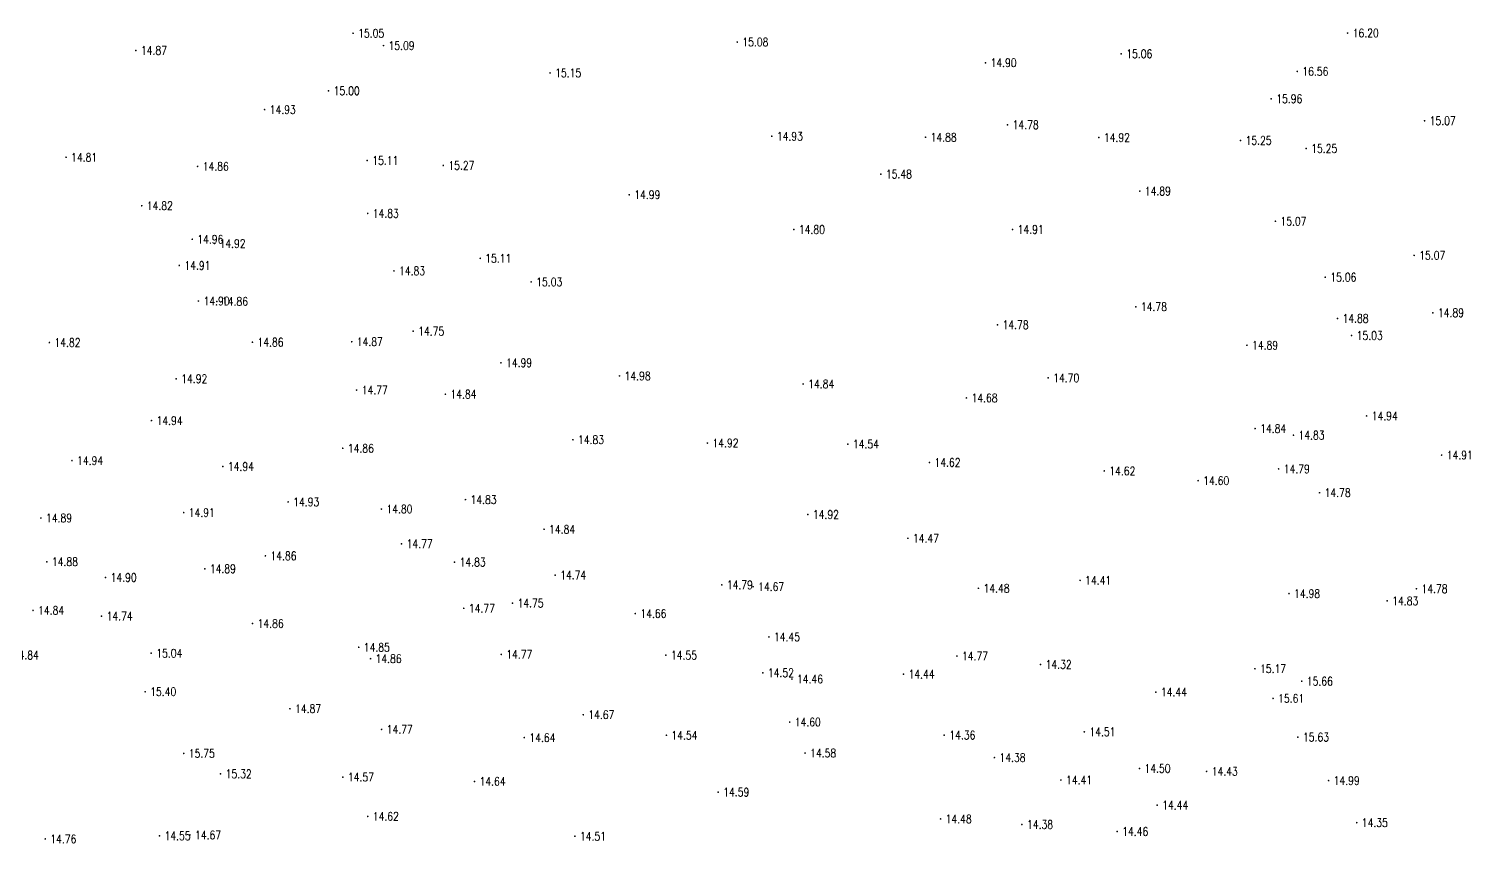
# Model space of a CAD drawing. Extents: x 476861 to 479475, y 2367369 to 2370541.
# Drawn here: x 478189.4 to 478360, y 2369498.7 to 2369595.1 of the extents above; entities that cross this region are included whole.
import ezdxf
from ezdxf.enums import TextEntityAlignment as Align

# ---------------------------------------------------------------- set-up
doc = ezdxf.new("R2010")
doc.units = 0
doc.header["$LTSCALE"] = 0.5
doc.layers.get('0').update_dxf_attribs({"linetype": 'CONTINUOUS'})
doc.layers.add('GCD', color=1, linetype='CONTINUOUS')
doc.styles.add('HZ', font='rs.shx', dxfattribs={"width": 0.8, "bigfont": 'hztxt.shx'})

# ---------------------------------------------------------------- blocks, each defined once
blk = doc.blocks.new('GC200')
at = {"linetype": 'Continuous', "const_width": 0.2, "flags": 128}
blk.add_lwpolyline([(-0.1, 0, 1), (0.1, 0, 1)], format="xyb", close=True, dxfattribs=at)

msp = doc.modelspace()

# ---------------------------------------------------------------- block references
at = {"layer": 'GCD', "linetype": 'Continuous'}
ref = msp.add_blockref('GC200', (478227.786, 2369594.568, 15.048), dxfattribs=dict(at, xscale=0.5, yscale=0.5, zscale=0.5))
ref.add_attrib('height', '15.05', dxfattribs={"linetype": 'Continuous', "height": 1, "style": 'HZ', "width": 0.8}).set_placement((478228.386, 2369594.568, 15.048), align=Align.MIDDLE_LEFT)
ref = msp.add_blockref('GC200', (478273.262, 2369593.529, 15.08), dxfattribs=dict(at, xscale=0.5, yscale=0.5, zscale=0.5))
ref.add_attrib('height', '15.08', dxfattribs={"linetype": 'Continuous', "height": 1, "style": 'HZ', "width": 0.8}).set_placement((478273.862, 2369593.529, 15.08), align=Align.MIDDLE_LEFT)
ref = msp.add_blockref('GC200', (478345.515, 2369594.595, 16.199), dxfattribs=dict(at, xscale=0.5, yscale=0.5, zscale=0.5))
ref.add_attrib('height', '16.20', dxfattribs={"linetype": 'Continuous', "height": 1, "style": 'HZ', "width": 0.8}).set_placement((478346.115, 2369594.595, 16.199), align=Align.MIDDLE_LEFT)
ref = msp.add_blockref('GC200', (478202.071, 2369592.533, 14.874), dxfattribs=dict(at, xscale=0.5, yscale=0.5, zscale=0.5))
ref.add_attrib('height', '14.87', dxfattribs={"linetype": 'Continuous', "height": 1, "style": 'HZ', "width": 0.8}).set_placement((478202.671, 2369592.533, 14.874), align=Align.MIDDLE_LEFT)
ref = msp.add_blockref('GC200', (478231.382, 2369593.106, 15.086), dxfattribs=dict(at, xscale=0.5, yscale=0.5, zscale=0.5))
ref.add_attrib('height', '15.09', dxfattribs={"linetype": 'Continuous', "height": 1, "style": 'HZ', "width": 0.8}).set_placement((478231.982, 2369593.106, 15.086), align=Align.MIDDLE_LEFT)
ref = msp.add_blockref('GC200', (478318.709, 2369592.135, 15.064), dxfattribs=dict(at, xscale=0.5, yscale=0.5, zscale=0.5))
ref.add_attrib('height', '15.06', dxfattribs={"linetype": 'Continuous', "height": 1, "style": 'HZ', "width": 0.8}).set_placement((478319.309, 2369592.135, 15.064), align=Align.MIDDLE_LEFT)
ref = msp.add_blockref('GC200', (478302.642, 2369591.079, 14.902), dxfattribs=dict(at, xscale=0.5, yscale=0.5, zscale=0.5))
ref.add_attrib('height', '14.90', dxfattribs={"linetype": 'Continuous', "height": 1, "style": 'HZ', "width": 0.8}).set_placement((478303.242, 2369591.079, 14.902), align=Align.MIDDLE_LEFT)
ref = msp.add_blockref('GC200', (478339.552, 2369590.056, 16.561), dxfattribs=dict(at, xscale=0.5, yscale=0.5, zscale=0.5))
ref.add_attrib('height', '16.56', dxfattribs={"linetype": 'Continuous', "height": 1, "style": 'HZ', "width": 0.8}).set_placement((478340.152, 2369590.056, 16.561), align=Align.MIDDLE_LEFT)
ref = msp.add_blockref('GC200', (478251.105, 2369589.872, 15.148), dxfattribs=dict(at, xscale=0.5, yscale=0.5, zscale=0.5))
ref.add_attrib('height', '15.15', dxfattribs={"linetype": 'Continuous', "height": 1, "style": 'HZ', "width": 0.8}).set_placement((478251.705, 2369589.872, 15.148), align=Align.MIDDLE_LEFT)
ref = msp.add_blockref('GC200', (478224.885, 2369587.754, 14.998), dxfattribs=dict(at, xscale=0.5, yscale=0.5, zscale=0.5))
ref.add_attrib('height', '15.00', dxfattribs={"linetype": 'Continuous', "height": 1, "style": 'HZ', "width": 0.8}).set_placement((478225.485, 2369587.754, 14.998), align=Align.MIDDLE_LEFT)
ref = msp.add_blockref('GC200', (478336.466, 2369586.809, 15.959), dxfattribs=dict(at, xscale=0.5, yscale=0.5, zscale=0.5))
ref.add_attrib('height', '15.96', dxfattribs={"linetype": 'Continuous', "height": 1, "style": 'HZ', "width": 0.8}).set_placement((478337.066, 2369586.809, 15.959), align=Align.MIDDLE_LEFT)
ref = msp.add_blockref('GC200', (478217.314, 2369585.529, 14.93), dxfattribs=dict(at, xscale=0.5, yscale=0.5, zscale=0.5))
ref.add_attrib('height', '14.93', dxfattribs={"linetype": 'Continuous', "height": 1, "style": 'HZ', "width": 0.8}).set_placement((478217.914, 2369585.529, 14.93), align=Align.MIDDLE_LEFT)
ref = msp.add_blockref('GC200', (478305.259, 2369583.731, 14.779), dxfattribs=dict(at, xscale=0.5, yscale=0.5, zscale=0.5))
ref.add_attrib('height', '14.78', dxfattribs={"linetype": 'Continuous', "height": 1, "style": 'HZ', "width": 0.8}).set_placement((478305.859, 2369583.731, 14.779), align=Align.MIDDLE_LEFT)
ref = msp.add_blockref('GC200', (478354.626, 2369584.206, 15.073), dxfattribs=dict(at, xscale=0.5, yscale=0.5, zscale=0.5))
ref.add_attrib('height', '15.07', dxfattribs={"linetype": 'Continuous', "height": 1, "style": 'HZ', "width": 0.8}).set_placement((478355.226, 2369584.206, 15.073), align=Align.MIDDLE_LEFT)
ref = msp.add_blockref('GC200', (478277.343, 2369582.38, 14.93), dxfattribs=dict(at, xscale=0.5, yscale=0.5, zscale=0.5))
ref.add_attrib('height', '14.93', dxfattribs={"linetype": 'Continuous', "height": 1, "style": 'HZ', "width": 0.8}).set_placement((478277.943, 2369582.38, 14.93), align=Align.MIDDLE_LEFT)
ref = msp.add_blockref('GC200', (478295.548, 2369582.255, 14.878), dxfattribs=dict(at, xscale=0.5, yscale=0.5, zscale=0.5))
ref.add_attrib('height', '14.88', dxfattribs={"linetype": 'Continuous', "height": 1, "style": 'HZ', "width": 0.8}).set_placement((478296.148, 2369582.255, 14.878), align=Align.MIDDLE_LEFT)
ref = msp.add_blockref('GC200', (478316.057, 2369582.221, 14.917), dxfattribs=dict(at, xscale=0.5, yscale=0.5, zscale=0.5))
ref.add_attrib('height', '14.92', dxfattribs={"linetype": 'Continuous', "height": 1, "style": 'HZ', "width": 0.8}).set_placement((478316.657, 2369582.221, 14.917), align=Align.MIDDLE_LEFT)
ref = msp.add_blockref('GC200', (478332.829, 2369581.876, 15.25), dxfattribs=dict(at, xscale=0.5, yscale=0.5, zscale=0.5))
ref.add_attrib('height', '15.25', dxfattribs={"linetype": 'Continuous', "height": 1, "style": 'HZ', "width": 0.8}).set_placement((478333.429, 2369581.876, 15.25), align=Align.MIDDLE_LEFT)
ref = msp.add_blockref('GC200', (478193.809, 2369579.886, 14.814), dxfattribs=dict(at, xscale=0.5, yscale=0.5, zscale=0.5))
ref.add_attrib('height', '14.81', dxfattribs={"linetype": 'Continuous', "height": 1, "style": 'HZ', "width": 0.8}).set_placement((478194.409, 2369579.886, 14.814), align=Align.MIDDLE_LEFT)
ref = msp.add_blockref('GC200', (478340.597, 2369580.924, 15.25), dxfattribs=dict(at, xscale=0.5, yscale=0.5, zscale=0.5))
ref.add_attrib('height', '15.25', dxfattribs={"linetype": 'Continuous', "height": 1, "style": 'HZ', "width": 0.8}).set_placement((478341.197, 2369580.924, 15.25), align=Align.MIDDLE_LEFT)
ref = msp.add_blockref('GC200', (478209.382, 2369578.809, 14.861), dxfattribs=dict(at, xscale=0.5, yscale=0.5, zscale=0.5))
ref.add_attrib('height', '14.86', dxfattribs={"linetype": 'Continuous', "height": 1, "style": 'HZ', "width": 0.8}).set_placement((478209.982, 2369578.809, 14.861), align=Align.MIDDLE_LEFT)
ref = msp.add_blockref('GC200', (478229.458, 2369579.512, 15.11), dxfattribs=dict(at, xscale=0.5, yscale=0.5, zscale=0.5))
ref.add_attrib('height', '15.11', dxfattribs={"linetype": 'Continuous', "height": 1, "style": 'HZ', "width": 0.8}).set_placement((478230.058, 2369579.512, 15.11), align=Align.MIDDLE_LEFT)
ref = msp.add_blockref('GC200', (478238.463, 2369578.917, 15.27), dxfattribs=dict(at, xscale=0.5, yscale=0.5, zscale=0.5))
ref.add_attrib('height', '15.27', dxfattribs={"linetype": 'Continuous', "height": 1, "style": 'HZ', "width": 0.8}).set_placement((478239.063, 2369578.917, 15.27), align=Align.MIDDLE_LEFT)
ref = msp.add_blockref('GC200', (478290.252, 2369577.893, 15.475), dxfattribs=dict(at, xscale=0.5, yscale=0.5, zscale=0.5))
ref.add_attrib('height', '15.48', dxfattribs={"linetype": 'Continuous', "height": 1, "style": 'HZ', "width": 0.8}).set_placement((478290.852, 2369577.893, 15.475), align=Align.MIDDLE_LEFT)
ref = msp.add_blockref('GC200', (478260.471, 2369575.453, 14.991), dxfattribs=dict(at, xscale=0.5, yscale=0.5, zscale=0.5))
ref.add_attrib('height', '14.99', dxfattribs={"linetype": 'Continuous', "height": 1, "style": 'HZ', "width": 0.8}).set_placement((478261.071, 2369575.453, 14.991), align=Align.MIDDLE_LEFT)
ref = msp.add_blockref('GC200', (478320.904, 2369575.88, 14.893), dxfattribs=dict(at, xscale=0.5, yscale=0.5, zscale=0.5))
ref.add_attrib('height', '14.89', dxfattribs={"linetype": 'Continuous', "height": 1, "style": 'HZ', "width": 0.8}).set_placement((478321.504, 2369575.88, 14.893), align=Align.MIDDLE_LEFT)
ref = msp.add_blockref('GC200', (478202.76, 2369574.153, 14.819), dxfattribs=dict(at, xscale=0.5, yscale=0.5, zscale=0.5))
ref.add_attrib('height', '14.82', dxfattribs={"linetype": 'Continuous', "height": 1, "style": 'HZ', "width": 0.8}).set_placement((478203.36, 2369574.153, 14.819), align=Align.MIDDLE_LEFT)
ref = msp.add_blockref('GC200', (478229.511, 2369573.235, 14.829), dxfattribs=dict(at, xscale=0.5, yscale=0.5, zscale=0.5))
ref.add_attrib('height', '14.83', dxfattribs={"linetype": 'Continuous', "height": 1, "style": 'HZ', "width": 0.8}).set_placement((478230.111, 2369573.235, 14.829), align=Align.MIDDLE_LEFT)
ref = msp.add_blockref('GC200', (478279.954, 2369571.331, 14.798), dxfattribs=dict(at, xscale=0.5, yscale=0.5, zscale=0.5))
ref.add_attrib('height', '14.80', dxfattribs={"linetype": 'Continuous', "height": 1, "style": 'HZ', "width": 0.8}).set_placement((478280.554, 2369571.331, 14.798), align=Align.MIDDLE_LEFT)
ref = msp.add_blockref('GC200', (478305.854, 2369571.341, 14.907), dxfattribs=dict(at, xscale=0.5, yscale=0.5, zscale=0.5))
ref.add_attrib('height', '14.91', dxfattribs={"linetype": 'Continuous', "height": 1, "style": 'HZ', "width": 0.8}).set_placement((478306.454, 2369571.341, 14.907), align=Align.MIDDLE_LEFT)
ref = msp.add_blockref('GC200', (478336.959, 2369572.315, 15.072), dxfattribs=dict(at, xscale=0.5, yscale=0.5, zscale=0.5))
ref.add_attrib('height', '15.07', dxfattribs={"linetype": 'Continuous', "height": 1, "style": 'HZ', "width": 0.8}).set_placement((478337.559, 2369572.315, 15.072), align=Align.MIDDLE_LEFT)
ref = msp.add_blockref('GC200', (478208.747, 2369570.177, 14.958), dxfattribs=dict(at, xscale=0.5, yscale=0.5, zscale=0.5))
ref.add_attrib('height', '14.96', dxfattribs={"linetype": 'Continuous', "height": 1, "style": 'HZ', "width": 0.8}).set_placement((478209.347, 2369570.177, 14.958), align=Align.MIDDLE_LEFT)
ref = msp.add_blockref('GC200', (478211.376, 2369569.671, 14.921), dxfattribs=dict(at, xscale=0.5, yscale=0.5, zscale=0.5))
ref.add_attrib('height', '14.92', dxfattribs={"linetype": 'Continuous', "height": 1, "style": 'HZ', "width": 0.8}).set_placement((478211.976, 2369569.671, 14.921), align=Align.MIDDLE_LEFT)
ref = msp.add_blockref('GC200', (478242.83, 2369567.924, 15.11), dxfattribs=dict(at, xscale=0.5, yscale=0.5, zscale=0.5))
ref.add_attrib('height', '15.11', dxfattribs={"linetype": 'Continuous', "height": 1, "style": 'HZ', "width": 0.8}).set_placement((478243.43, 2369567.924, 15.11), align=Align.MIDDLE_LEFT)
ref = msp.add_blockref('GC200', (478353.388, 2369568.276, 15.074), dxfattribs=dict(at, xscale=0.5, yscale=0.5, zscale=0.5))
ref.add_attrib('height', '15.07', dxfattribs={"linetype": 'Continuous', "height": 1, "style": 'HZ', "width": 0.8}).set_placement((478353.988, 2369568.276, 15.074), align=Align.MIDDLE_LEFT)
ref = msp.add_blockref('GC200', (478207.214, 2369567.076, 14.913), dxfattribs=dict(at, xscale=0.5, yscale=0.5, zscale=0.5))
ref.add_attrib('height', '14.91', dxfattribs={"linetype": 'Continuous', "height": 1, "style": 'HZ', "width": 0.8}).set_placement((478207.814, 2369567.076, 14.913), align=Align.MIDDLE_LEFT)
ref = msp.add_blockref('GC200', (478232.623, 2369566.438, 14.826), dxfattribs=dict(at, xscale=0.5, yscale=0.5, zscale=0.5))
ref.add_attrib('height', '14.83', dxfattribs={"linetype": 'Continuous', "height": 1, "style": 'HZ', "width": 0.8}).set_placement((478233.223, 2369566.438, 14.826), align=Align.MIDDLE_LEFT)
ref = msp.add_blockref('GC200', (478248.864, 2369565.124, 15.03), dxfattribs=dict(at, xscale=0.5, yscale=0.5, zscale=0.5))
ref.add_attrib('height', '15.03', dxfattribs={"linetype": 'Continuous', "height": 1, "style": 'HZ', "width": 0.8}).set_placement((478249.464, 2369565.124, 15.03), align=Align.MIDDLE_LEFT)
ref = msp.add_blockref('GC200', (478342.866, 2369565.689, 15.062), dxfattribs=dict(at, xscale=0.5, yscale=0.5, zscale=0.5))
ref.add_attrib('height', '15.06', dxfattribs={"linetype": 'Continuous', "height": 1, "style": 'HZ', "width": 0.8}).set_placement((478343.466, 2369565.689, 15.062), align=Align.MIDDLE_LEFT)
ref = msp.add_blockref('GC200', (478209.48, 2369562.869, 14.903), dxfattribs=dict(at, xscale=0.5, yscale=0.5, zscale=0.5))
ref.add_attrib('height', '14.90', dxfattribs={"linetype": 'Continuous', "height": 1, "style": 'HZ', "width": 0.8}).set_placement((478210.08, 2369562.869, 14.903), align=Align.MIDDLE_LEFT)
ref = msp.add_blockref('GC200', (478211.662, 2369562.822, 14.859), dxfattribs=dict(at, xscale=0.5, yscale=0.5, zscale=0.5))
ref.add_attrib('height', '14.86', dxfattribs={"linetype": 'Continuous', "height": 1, "style": 'HZ', "width": 0.8}).set_placement((478212.262, 2369562.822, 14.859), align=Align.MIDDLE_LEFT)
ref = msp.add_blockref('GC200', (478320.443, 2369562.189, 14.783), dxfattribs=dict(at, xscale=0.5, yscale=0.5, zscale=0.5))
ref.add_attrib('height', '14.78', dxfattribs={"linetype": 'Continuous', "height": 1, "style": 'HZ', "width": 0.8}).set_placement((478321.043, 2369562.189, 14.783), align=Align.MIDDLE_LEFT)
ref = msp.add_blockref('GC200', (478355.604, 2369561.478, 14.888), dxfattribs=dict(at, xscale=0.5, yscale=0.5, zscale=0.5))
ref.add_attrib('height', '14.89', dxfattribs={"linetype": 'Continuous', "height": 1, "style": 'HZ', "width": 0.8}).set_placement((478356.204, 2369561.478, 14.888), align=Align.MIDDLE_LEFT)
ref = msp.add_blockref('GC200', (478234.891, 2369559.296, 14.752), dxfattribs=dict(at, xscale=0.5, yscale=0.5, zscale=0.5))
ref.add_attrib('height', '14.75', dxfattribs={"linetype": 'Continuous', "height": 1, "style": 'HZ', "width": 0.8}).set_placement((478235.491, 2369559.296, 14.752), align=Align.MIDDLE_LEFT)
ref = msp.add_blockref('GC200', (478304.068, 2369560.051, 14.782), dxfattribs=dict(at, xscale=0.5, yscale=0.5, zscale=0.5))
ref.add_attrib('height', '14.78', dxfattribs={"linetype": 'Continuous', "height": 1, "style": 'HZ', "width": 0.8}).set_placement((478304.668, 2369560.051, 14.782), align=Align.MIDDLE_LEFT)
ref = msp.add_blockref('GC200', (478344.308, 2369560.805, 14.882), dxfattribs=dict(at, xscale=0.5, yscale=0.5, zscale=0.5))
ref.add_attrib('height', '14.88', dxfattribs={"linetype": 'Continuous', "height": 1, "style": 'HZ', "width": 0.8}).set_placement((478344.908, 2369560.805, 14.882), align=Align.MIDDLE_LEFT)
ref = msp.add_blockref('GC200', (478191.831, 2369557.955, 14.815), dxfattribs=dict(at, xscale=0.5, yscale=0.5, zscale=0.5))
ref.add_attrib('height', '14.82', dxfattribs={"linetype": 'Continuous', "height": 1, "style": 'HZ', "width": 0.8}).set_placement((478192.431, 2369557.955, 14.815), align=Align.MIDDLE_LEFT)
ref = msp.add_blockref('GC200', (478215.863, 2369557.995, 14.856), dxfattribs=dict(at, xscale=0.5, yscale=0.5, zscale=0.5))
ref.add_attrib('height', '14.86', dxfattribs={"linetype": 'Continuous', "height": 1, "style": 'HZ', "width": 0.8}).set_placement((478216.463, 2369557.995, 14.856), align=Align.MIDDLE_LEFT)
ref = msp.add_blockref('GC200', (478227.62, 2369558.051, 14.865), dxfattribs=dict(at, xscale=0.5, yscale=0.5, zscale=0.5))
ref.add_attrib('height', '14.87', dxfattribs={"linetype": 'Continuous', "height": 1, "style": 'HZ', "width": 0.8}).set_placement((478228.22, 2369558.051, 14.865), align=Align.MIDDLE_LEFT)
ref = msp.add_blockref('GC200', (478333.598, 2369557.633, 14.89), dxfattribs=dict(at, xscale=0.5, yscale=0.5, zscale=0.5))
ref.add_attrib('height', '14.89', dxfattribs={"linetype": 'Continuous', "height": 1, "style": 'HZ', "width": 0.8}).set_placement((478334.198, 2369557.633, 14.89), align=Align.MIDDLE_LEFT)
ref = msp.add_blockref('GC200', (478345.984, 2369558.786, 15.033), dxfattribs=dict(at, xscale=0.5, yscale=0.5, zscale=0.5))
ref.add_attrib('height', '15.03', dxfattribs={"linetype": 'Continuous', "height": 1, "style": 'HZ', "width": 0.8}).set_placement((478346.584, 2369558.786, 15.033), align=Align.MIDDLE_LEFT)
ref = msp.add_blockref('GC200', (478245.289, 2369555.555, 14.993), dxfattribs=dict(at, xscale=0.5, yscale=0.5, zscale=0.5))
ref.add_attrib('height', '14.99', dxfattribs={"linetype": 'Continuous', "height": 1, "style": 'HZ', "width": 0.8}).set_placement((478245.889, 2369555.555, 14.993), align=Align.MIDDLE_LEFT)
ref = msp.add_blockref('GC200', (478206.841, 2369553.66, 14.924), dxfattribs=dict(at, xscale=0.5, yscale=0.5, zscale=0.5))
ref.add_attrib('height', '14.92', dxfattribs={"linetype": 'Continuous', "height": 1, "style": 'HZ', "width": 0.8}).set_placement((478207.441, 2369553.66, 14.924), align=Align.MIDDLE_LEFT)
ref = msp.add_blockref('GC200', (478259.321, 2369553.999, 14.977), dxfattribs=dict(at, xscale=0.5, yscale=0.5, zscale=0.5))
ref.add_attrib('height', '14.98', dxfattribs={"linetype": 'Continuous', "height": 1, "style": 'HZ', "width": 0.8}).set_placement((478259.921, 2369553.999, 14.977), align=Align.MIDDLE_LEFT)
ref = msp.add_blockref('GC200', (478281.059, 2369553.046, 14.837), dxfattribs=dict(at, xscale=0.5, yscale=0.5, zscale=0.5))
ref.add_attrib('height', '14.84', dxfattribs={"linetype": 'Continuous', "height": 1, "style": 'HZ', "width": 0.8}).set_placement((478281.659, 2369553.046, 14.837), align=Align.MIDDLE_LEFT)
ref = msp.add_blockref('GC200', (478310.061, 2369553.766, 14.704), dxfattribs=dict(at, xscale=0.5, yscale=0.5, zscale=0.5))
ref.add_attrib('height', '14.70', dxfattribs={"linetype": 'Continuous', "height": 1, "style": 'HZ', "width": 0.8}).set_placement((478310.661, 2369553.766, 14.704), align=Align.MIDDLE_LEFT)
ref = msp.add_blockref('GC200', (478228.205, 2369552.333, 14.77), dxfattribs=dict(at, xscale=0.5, yscale=0.5, zscale=0.5))
ref.add_attrib('height', '14.77', dxfattribs={"linetype": 'Continuous', "height": 1, "style": 'HZ', "width": 0.8}).set_placement((478228.805, 2369552.333, 14.77), align=Align.MIDDLE_LEFT)
ref = msp.add_blockref('GC200', (478238.705, 2369551.838, 14.835), dxfattribs=dict(at, xscale=0.5, yscale=0.5, zscale=0.5))
ref.add_attrib('height', '14.84', dxfattribs={"linetype": 'Continuous', "height": 1, "style": 'HZ', "width": 0.8}).set_placement((478239.305, 2369551.838, 14.835), align=Align.MIDDLE_LEFT)
ref = msp.add_blockref('GC200', (478300.388, 2369551.397, 14.684), dxfattribs=dict(at, xscale=0.5, yscale=0.5, zscale=0.5))
ref.add_attrib('height', '14.68', dxfattribs={"linetype": 'Continuous', "height": 1, "style": 'HZ', "width": 0.8}).set_placement((478300.988, 2369551.397, 14.684), align=Align.MIDDLE_LEFT)
ref = msp.add_blockref('GC200', (478347.761, 2369549.264, 14.937), dxfattribs=dict(at, xscale=0.5, yscale=0.5, zscale=0.5))
ref.add_attrib('height', '14.94', dxfattribs={"linetype": 'Continuous', "height": 1, "style": 'HZ', "width": 0.8}).set_placement((478348.361, 2369549.264, 14.937), align=Align.MIDDLE_LEFT)
ref = msp.add_blockref('GC200', (478203.917, 2369548.712, 14.937), dxfattribs=dict(at, xscale=0.5, yscale=0.5, zscale=0.5))
ref.add_attrib('height', '14.94', dxfattribs={"linetype": 'Continuous', "height": 1, "style": 'HZ', "width": 0.8}).set_placement((478204.517, 2369548.712, 14.937), align=Align.MIDDLE_LEFT)
ref = msp.add_blockref('GC200', (478334.561, 2369547.767, 14.836), dxfattribs=dict(at, xscale=0.5, yscale=0.5, zscale=0.5))
ref.add_attrib('height', '14.84', dxfattribs={"linetype": 'Continuous', "height": 1, "style": 'HZ', "width": 0.8}).set_placement((478335.161, 2369547.767, 14.836), align=Align.MIDDLE_LEFT)
ref = msp.add_blockref('GC200', (478253.809, 2369546.444, 14.833), dxfattribs=dict(at, xscale=0.5, yscale=0.5, zscale=0.5))
ref.add_attrib('height', '14.83', dxfattribs={"linetype": 'Continuous', "height": 1, "style": 'HZ', "width": 0.8}).set_placement((478254.409, 2369546.444, 14.833), align=Align.MIDDLE_LEFT)
ref = msp.add_blockref('GC200', (478269.722, 2369546.056, 14.923), dxfattribs=dict(at, xscale=0.5, yscale=0.5, zscale=0.5))
ref.add_attrib('height', '14.92', dxfattribs={"linetype": 'Continuous', "height": 1, "style": 'HZ', "width": 0.8}).set_placement((478270.322, 2369546.056, 14.923), align=Align.MIDDLE_LEFT)
ref = msp.add_blockref('GC200', (478286.351, 2369545.934, 14.539), dxfattribs=dict(at, xscale=0.5, yscale=0.5, zscale=0.5))
ref.add_attrib('height', '14.54', dxfattribs={"linetype": 'Continuous', "height": 1, "style": 'HZ', "width": 0.8}).set_placement((478286.951, 2369545.934, 14.539), align=Align.MIDDLE_LEFT)
ref = msp.add_blockref('GC200', (478339.093, 2369546.986, 14.832), dxfattribs=dict(at, xscale=0.5, yscale=0.5, zscale=0.5))
ref.add_attrib('height', '14.83', dxfattribs={"linetype": 'Continuous', "height": 1, "style": 'HZ', "width": 0.8}).set_placement((478339.693, 2369546.986, 14.832), align=Align.MIDDLE_LEFT)
ref = msp.add_blockref('GC200', (478194.508, 2369543.979, 14.94), dxfattribs=dict(at, xscale=0.5, yscale=0.5, zscale=0.5))
ref.add_attrib('height', '14.94', dxfattribs={"linetype": 'Continuous', "height": 1, "style": 'HZ', "width": 0.8}).set_placement((478195.108, 2369543.979, 14.94), align=Align.MIDDLE_LEFT)
ref = msp.add_blockref('GC200', (478226.561, 2369545.436, 14.857), dxfattribs=dict(at, xscale=0.5, yscale=0.5, zscale=0.5))
ref.add_attrib('height', '14.86', dxfattribs={"linetype": 'Continuous', "height": 1, "style": 'HZ', "width": 0.8}).set_placement((478227.161, 2369545.436, 14.857), align=Align.MIDDLE_LEFT)
ref = msp.add_blockref('GC200', (478356.642, 2369544.632, 14.908), dxfattribs=dict(at, xscale=0.5, yscale=0.5, zscale=0.5))
ref.add_attrib('height', '14.91', dxfattribs={"linetype": 'Continuous', "height": 1, "style": 'HZ', "width": 0.8}).set_placement((478357.242, 2369544.632, 14.908), align=Align.MIDDLE_LEFT)
ref = msp.add_blockref('GC200', (478212.36, 2369543.276, 14.94), dxfattribs=dict(at, xscale=0.5, yscale=0.5, zscale=0.5))
ref.add_attrib('height', '14.94', dxfattribs={"linetype": 'Continuous', "height": 1, "style": 'HZ', "width": 0.8}).set_placement((478212.96, 2369543.276, 14.94), align=Align.MIDDLE_LEFT)
ref = msp.add_blockref('GC200', (478296.004, 2369543.752, 14.621), dxfattribs=dict(at, xscale=0.5, yscale=0.5, zscale=0.5))
ref.add_attrib('height', '14.62', dxfattribs={"linetype": 'Continuous', "height": 1, "style": 'HZ', "width": 0.8}).set_placement((478296.604, 2369543.752, 14.621), align=Align.MIDDLE_LEFT)
ref = msp.add_blockref('GC200', (478316.701, 2369542.753, 14.621), dxfattribs=dict(at, xscale=0.5, yscale=0.5, zscale=0.5))
ref.add_attrib('height', '14.62', dxfattribs={"linetype": 'Continuous', "height": 1, "style": 'HZ', "width": 0.8}).set_placement((478317.301, 2369542.753, 14.621), align=Align.MIDDLE_LEFT)
ref = msp.add_blockref('GC200', (478337.348, 2369542.993, 14.79), dxfattribs=dict(at, xscale=0.5, yscale=0.5, zscale=0.5))
ref.add_attrib('height', '14.79', dxfattribs={"linetype": 'Continuous', "height": 1, "style": 'HZ', "width": 0.8}).set_placement((478337.948, 2369542.993, 14.79), align=Align.MIDDLE_LEFT)
ref = msp.add_blockref('GC200', (478327.814, 2369541.602, 14.597), dxfattribs=dict(at, xscale=0.5, yscale=0.5, zscale=0.5))
ref.add_attrib('height', '14.60', dxfattribs={"linetype": 'Continuous', "height": 1, "style": 'HZ', "width": 0.8}).set_placement((478328.414, 2369541.602, 14.597), align=Align.MIDDLE_LEFT)
ref = msp.add_blockref('GC200', (478220.096, 2369539.079, 14.93), dxfattribs=dict(at, xscale=0.5, yscale=0.5, zscale=0.5))
ref.add_attrib('height', '14.93', dxfattribs={"linetype": 'Continuous', "height": 1, "style": 'HZ', "width": 0.8}).set_placement((478220.696, 2369539.079, 14.93), align=Align.MIDDLE_LEFT)
ref = msp.add_blockref('GC200', (478241.089, 2369539.356, 14.834), dxfattribs=dict(at, xscale=0.5, yscale=0.5, zscale=0.5))
ref.add_attrib('height', '14.83', dxfattribs={"linetype": 'Continuous', "height": 1, "style": 'HZ', "width": 0.8}).set_placement((478241.689, 2369539.356, 14.834), align=Align.MIDDLE_LEFT)
ref = msp.add_blockref('GC200', (478342.186, 2369540.178, 14.782), dxfattribs=dict(at, xscale=0.5, yscale=0.5, zscale=0.5))
ref.add_attrib('height', '14.78', dxfattribs={"linetype": 'Continuous', "height": 1, "style": 'HZ', "width": 0.8}).set_placement((478342.786, 2369540.178, 14.782), align=Align.MIDDLE_LEFT)
ref = msp.add_blockref('GC200', (478190.833, 2369537.181, 14.89), dxfattribs=dict(at, xscale=0.5, yscale=0.5, zscale=0.5))
ref.add_attrib('height', '14.89', dxfattribs={"linetype": 'Continuous', "height": 1, "style": 'HZ', "width": 0.8}).set_placement((478191.433, 2369537.181, 14.89), align=Align.MIDDLE_LEFT)
ref = msp.add_blockref('GC200', (478207.729, 2369537.82, 14.913), dxfattribs=dict(at, xscale=0.5, yscale=0.5, zscale=0.5))
ref.add_attrib('height', '14.91', dxfattribs={"linetype": 'Continuous', "height": 1, "style": 'HZ', "width": 0.8}).set_placement((478208.329, 2369537.82, 14.913), align=Align.MIDDLE_LEFT)
ref = msp.add_blockref('GC200', (478231.129, 2369538.244, 14.802), dxfattribs=dict(at, xscale=0.5, yscale=0.5, zscale=0.5))
ref.add_attrib('height', '14.80', dxfattribs={"linetype": 'Continuous', "height": 1, "style": 'HZ', "width": 0.8}).set_placement((478231.729, 2369538.244, 14.802), align=Align.MIDDLE_LEFT)
ref = msp.add_blockref('GC200', (478281.614, 2369537.59, 14.916), dxfattribs=dict(at, xscale=0.5, yscale=0.5, zscale=0.5))
ref.add_attrib('height', '14.92', dxfattribs={"linetype": 'Continuous', "height": 1, "style": 'HZ', "width": 0.8}).set_placement((478282.214, 2369537.59, 14.916), align=Align.MIDDLE_LEFT)
ref = msp.add_blockref('GC200', (478250.387, 2369535.845, 14.838), dxfattribs=dict(at, xscale=0.5, yscale=0.5, zscale=0.5))
ref.add_attrib('height', '14.84', dxfattribs={"linetype": 'Continuous', "height": 1, "style": 'HZ', "width": 0.8}).set_placement((478250.987, 2369535.845, 14.838), align=Align.MIDDLE_LEFT)
ref = msp.add_blockref('GC200', (478233.523, 2369534.123, 14.772), dxfattribs=dict(at, xscale=0.5, yscale=0.5, zscale=0.5))
ref.add_attrib('height', '14.77', dxfattribs={"linetype": 'Continuous', "height": 1, "style": 'HZ', "width": 0.8}).set_placement((478234.123, 2369534.123, 14.772), align=Align.MIDDLE_LEFT)
ref = msp.add_blockref('GC200', (478293.456, 2369534.777, 14.473), dxfattribs=dict(at, xscale=0.5, yscale=0.5, zscale=0.5))
ref.add_attrib('height', '14.47', dxfattribs={"linetype": 'Continuous', "height": 1, "style": 'HZ', "width": 0.8}).set_placement((478294.056, 2369534.777, 14.473), align=Align.MIDDLE_LEFT)
ref = msp.add_blockref('GC200', (478191.533, 2369532.004, 14.878), dxfattribs=dict(at, xscale=0.5, yscale=0.5, zscale=0.5))
ref.add_attrib('height', '14.88', dxfattribs={"linetype": 'Continuous', "height": 1, "style": 'HZ', "width": 0.8}).set_placement((478192.133, 2369532.004, 14.878), align=Align.MIDDLE_LEFT)
ref = msp.add_blockref('GC200', (478217.4, 2369532.7, 14.855), dxfattribs=dict(at, xscale=0.5, yscale=0.5, zscale=0.5))
ref.add_attrib('height', '14.86', dxfattribs={"linetype": 'Continuous', "height": 1, "style": 'HZ', "width": 0.8}).set_placement((478218, 2369532.7, 14.855), align=Align.MIDDLE_LEFT)
ref = msp.add_blockref('GC200', (478210.226, 2369531.167, 14.891), dxfattribs=dict(at, xscale=0.5, yscale=0.5, zscale=0.5))
ref.add_attrib('height', '14.89', dxfattribs={"linetype": 'Continuous', "height": 1, "style": 'HZ', "width": 0.8}).set_placement((478210.826, 2369531.167, 14.891), align=Align.MIDDLE_LEFT)
ref = msp.add_blockref('GC200', (478239.792, 2369531.952, 14.832), dxfattribs=dict(at, xscale=0.5, yscale=0.5, zscale=0.5))
ref.add_attrib('height', '14.83', dxfattribs={"linetype": 'Continuous', "height": 1, "style": 'HZ', "width": 0.8}).set_placement((478240.392, 2369531.952, 14.832), align=Align.MIDDLE_LEFT)
ref = msp.add_blockref('GC200', (478251.698, 2369530.417, 14.735), dxfattribs=dict(at, xscale=0.5, yscale=0.5, zscale=0.5))
ref.add_attrib('height', '14.74', dxfattribs={"linetype": 'Continuous', "height": 1, "style": 'HZ', "width": 0.8}).set_placement((478252.298, 2369530.417, 14.735), align=Align.MIDDLE_LEFT)
ref = msp.add_blockref('GC200', (478198.484, 2369530.138, 14.901), dxfattribs=dict(at, xscale=0.5, yscale=0.5, zscale=0.5))
ref.add_attrib('height', '14.90', dxfattribs={"linetype": 'Continuous', "height": 1, "style": 'HZ', "width": 0.8}).set_placement((478199.084, 2369530.138, 14.901), align=Align.MIDDLE_LEFT)
ref = msp.add_blockref('GC200', (478271.424, 2369529.264, 14.789), dxfattribs=dict(at, xscale=0.5, yscale=0.5, zscale=0.5))
ref.add_attrib('height', '14.79', dxfattribs={"linetype": 'Continuous', "height": 1, "style": 'HZ', "width": 0.8}).set_placement((478272.024, 2369529.264, 14.789), align=Align.MIDDLE_LEFT)
ref = msp.add_blockref('GC200', (478275.13, 2369529.048, 14.665), dxfattribs=dict(at, xscale=0.5, yscale=0.5, zscale=0.5))
ref.add_attrib('height', '14.67', dxfattribs={"linetype": 'Continuous', "height": 1, "style": 'HZ', "width": 0.8}).set_placement((478275.73, 2369529.048, 14.665), align=Align.MIDDLE_LEFT)
ref = msp.add_blockref('GC200', (478301.813, 2369528.857, 14.484), dxfattribs=dict(at, xscale=0.5, yscale=0.5, zscale=0.5))
ref.add_attrib('height', '14.48', dxfattribs={"linetype": 'Continuous', "height": 1, "style": 'HZ', "width": 0.8}).set_placement((478302.413, 2369528.857, 14.484), align=Align.MIDDLE_LEFT)
ref = msp.add_blockref('GC200', (478313.838, 2369529.801, 14.406), dxfattribs=dict(at, xscale=0.5, yscale=0.5, zscale=0.5))
ref.add_attrib('height', '14.41', dxfattribs={"linetype": 'Continuous', "height": 1, "style": 'HZ', "width": 0.8}).set_placement((478314.438, 2369529.801, 14.406), align=Align.MIDDLE_LEFT)
ref = msp.add_blockref('GC200', (478353.652, 2369528.803, 14.781), dxfattribs=dict(at, xscale=0.5, yscale=0.5, zscale=0.5))
ref.add_attrib('height', '14.78', dxfattribs={"linetype": 'Continuous', "height": 1, "style": 'HZ', "width": 0.8}).set_placement((478354.252, 2369528.803, 14.781), align=Align.MIDDLE_LEFT)
ref = msp.add_blockref('GC200', (478246.647, 2369527.099, 14.745), dxfattribs=dict(at, xscale=0.5, yscale=0.5, zscale=0.5))
ref.add_attrib('height', '14.75', dxfattribs={"linetype": 'Continuous', "height": 1, "style": 'HZ', "width": 0.8}).set_placement((478247.247, 2369527.099, 14.745), align=Align.MIDDLE_LEFT)
ref = msp.add_blockref('GC200', (478338.573, 2369528.232, 14.984), dxfattribs=dict(at, xscale=0.5, yscale=0.5, zscale=0.5))
ref.add_attrib('height', '14.98', dxfattribs={"linetype": 'Continuous', "height": 1, "style": 'HZ', "width": 0.8}).set_placement((478339.173, 2369528.232, 14.984), align=Align.MIDDLE_LEFT)
ref = msp.add_blockref('GC200', (478350.195, 2369527.365, 14.829), dxfattribs=dict(at, xscale=0.5, yscale=0.5, zscale=0.5))
ref.add_attrib('height', '14.83', dxfattribs={"linetype": 'Continuous', "height": 1, "style": 'HZ', "width": 0.8}).set_placement((478350.795, 2369527.365, 14.829), align=Align.MIDDLE_LEFT)
ref = msp.add_blockref('GC200', (478189.894, 2369526.246, 14.842), dxfattribs=dict(at, xscale=0.5, yscale=0.5, zscale=0.5))
ref.add_attrib('height', '14.84', dxfattribs={"linetype": 'Continuous', "height": 1, "style": 'HZ', "width": 0.8}).set_placement((478190.494, 2369526.246, 14.842), align=Align.MIDDLE_LEFT)
ref = msp.add_blockref('GC200', (478198.009, 2369525.56, 14.735), dxfattribs=dict(at, xscale=0.5, yscale=0.5, zscale=0.5))
ref.add_attrib('height', '14.74', dxfattribs={"linetype": 'Continuous', "height": 1, "style": 'HZ', "width": 0.8}).set_placement((478198.609, 2369525.56, 14.735), align=Align.MIDDLE_LEFT)
ref = msp.add_blockref('GC200', (478240.889, 2369526.489, 14.768), dxfattribs=dict(at, xscale=0.5, yscale=0.5, zscale=0.5))
ref.add_attrib('height', '14.77', dxfattribs={"linetype": 'Continuous', "height": 1, "style": 'HZ', "width": 0.8}).set_placement((478241.489, 2369526.489, 14.768), align=Align.MIDDLE_LEFT)
ref = msp.add_blockref('GC200', (478261.191, 2369525.864, 14.655), dxfattribs=dict(at, xscale=0.5, yscale=0.5, zscale=0.5))
ref.add_attrib('height', '14.66', dxfattribs={"linetype": 'Continuous', "height": 1, "style": 'HZ', "width": 0.8}).set_placement((478261.791, 2369525.864, 14.655), align=Align.MIDDLE_LEFT)
ref = msp.add_blockref('GC200', (478215.884, 2369524.685, 14.856), dxfattribs=dict(at, xscale=0.5, yscale=0.5, zscale=0.5))
ref.add_attrib('height', '14.86', dxfattribs={"linetype": 'Continuous', "height": 1, "style": 'HZ', "width": 0.8}).set_placement((478216.484, 2369524.685, 14.856), align=Align.MIDDLE_LEFT)
ref = msp.add_blockref('GC200', (478228.45, 2369521.874, 14.85), dxfattribs=dict(at, xscale=0.5, yscale=0.5, zscale=0.5))
ref.add_attrib('height', '14.85', dxfattribs={"linetype": 'Continuous', "height": 1, "style": 'HZ', "width": 0.8}).set_placement((478229.05, 2369521.874, 14.85), align=Align.MIDDLE_LEFT)
ref = msp.add_blockref('GC200', (478277.006, 2369523.103, 14.445), dxfattribs=dict(at, xscale=0.5, yscale=0.5, zscale=0.5))
ref.add_attrib('height', '14.45', dxfattribs={"linetype": 'Continuous', "height": 1, "style": 'HZ', "width": 0.8}).set_placement((478277.606, 2369523.103, 14.445), align=Align.MIDDLE_LEFT)
ref = msp.add_blockref('GC200', (478186.901, 2369520.943, 14.835), dxfattribs=dict(at, xscale=0.5, yscale=0.5, zscale=0.5))
ref.add_attrib('height', '14.84', dxfattribs={"linetype": 'Continuous', "height": 1, "style": 'HZ', "width": 0.8}).set_placement((478187.501, 2369520.943, 14.835), align=Align.MIDDLE_LEFT)
ref = msp.add_blockref('GC200', (478203.885, 2369521.171, 15.036), dxfattribs=dict(at, xscale=0.5, yscale=0.5, zscale=0.5))
ref.add_attrib('height', '15.04', dxfattribs={"linetype": 'Continuous', "height": 1, "style": 'HZ', "width": 0.8}).set_placement((478204.485, 2369521.171, 15.036), align=Align.MIDDLE_LEFT)
ref = msp.add_blockref('GC200', (478229.846, 2369520.528, 14.862), dxfattribs=dict(at, xscale=0.5, yscale=0.5, zscale=0.5))
ref.add_attrib('height', '14.86', dxfattribs={"linetype": 'Continuous', "height": 1, "style": 'HZ', "width": 0.8}).set_placement((478230.446, 2369520.528, 14.862), align=Align.MIDDLE_LEFT)
ref = msp.add_blockref('GC200', (478245.319, 2369521.037, 14.767), dxfattribs=dict(at, xscale=0.5, yscale=0.5, zscale=0.5))
ref.add_attrib('height', '14.77', dxfattribs={"linetype": 'Continuous', "height": 1, "style": 'HZ', "width": 0.8}).set_placement((478245.919, 2369521.037, 14.767), align=Align.MIDDLE_LEFT)
ref = msp.add_blockref('GC200', (478264.811, 2369520.938, 14.552), dxfattribs=dict(at, xscale=0.5, yscale=0.5, zscale=0.5))
ref.add_attrib('height', '14.55', dxfattribs={"linetype": 'Continuous', "height": 1, "style": 'HZ', "width": 0.8}).set_placement((478265.411, 2369520.938, 14.552), align=Align.MIDDLE_LEFT)
ref = msp.add_blockref('GC200', (478299.262, 2369520.833, 14.774), dxfattribs=dict(at, xscale=0.5, yscale=0.5, zscale=0.5))
ref.add_attrib('height', '14.77', dxfattribs={"linetype": 'Continuous', "height": 1, "style": 'HZ', "width": 0.8}).set_placement((478299.862, 2369520.833, 14.774), align=Align.MIDDLE_LEFT)
ref = msp.add_blockref('GC200', (478276.289, 2369518.854, 14.52), dxfattribs=dict(at, xscale=0.5, yscale=0.5, zscale=0.5))
ref.add_attrib('height', '14.52', dxfattribs={"linetype": 'Continuous', "height": 1, "style": 'HZ', "width": 0.8}).set_placement((478276.889, 2369518.854, 14.52), align=Align.MIDDLE_LEFT)
ref = msp.add_blockref('GC200', (478292.94, 2369518.689, 14.444), dxfattribs=dict(at, xscale=0.5, yscale=0.5, zscale=0.5))
ref.add_attrib('height', '14.44', dxfattribs={"linetype": 'Continuous', "height": 1, "style": 'HZ', "width": 0.8}).set_placement((478293.54, 2369518.689, 14.444), align=Align.MIDDLE_LEFT)
ref = msp.add_blockref('GC200', (478309.163, 2369519.843, 14.319), dxfattribs=dict(at, xscale=0.5, yscale=0.5, zscale=0.5))
ref.add_attrib('height', '14.32', dxfattribs={"linetype": 'Continuous', "height": 1, "style": 'HZ', "width": 0.8}).set_placement((478309.763, 2369519.843, 14.319), align=Align.MIDDLE_LEFT)
ref = msp.add_blockref('GC200', (478334.542, 2369519.341, 15.167), dxfattribs=dict(at, xscale=0.5, yscale=0.5, zscale=0.5))
ref.add_attrib('height', '15.17', dxfattribs={"linetype": 'Continuous', "height": 1, "style": 'HZ', "width": 0.8}).set_placement((478335.142, 2369519.341, 15.167), align=Align.MIDDLE_LEFT)
ref = msp.add_blockref('GC200', (478203.169, 2369516.617, 15.397), dxfattribs=dict(at, xscale=0.5, yscale=0.5, zscale=0.5))
ref.add_attrib('height', '15.40', dxfattribs={"linetype": 'Continuous', "height": 1, "style": 'HZ', "width": 0.8}).set_placement((478203.769, 2369516.617, 15.397), align=Align.MIDDLE_LEFT)
ref = msp.add_blockref('GC200', (478279.727, 2369518.116, 14.461), dxfattribs=dict(at, xscale=0.5, yscale=0.5, zscale=0.5))
ref.add_attrib('height', '14.46', dxfattribs={"linetype": 'Continuous', "height": 1, "style": 'HZ', "width": 0.8}).set_placement((478280.327, 2369518.116, 14.461), align=Align.MIDDLE_LEFT)
ref = msp.add_blockref('GC200', (478340.077, 2369517.862, 15.664), dxfattribs=dict(at, xscale=0.5, yscale=0.5, zscale=0.5))
ref.add_attrib('height', '15.66', dxfattribs={"linetype": 'Continuous', "height": 1, "style": 'HZ', "width": 0.8}).set_placement((478340.677, 2369517.862, 15.664), align=Align.MIDDLE_LEFT)
ref = msp.add_blockref('GC200', (478322.806, 2369516.571, 14.441), dxfattribs=dict(at, xscale=0.5, yscale=0.5, zscale=0.5))
ref.add_attrib('height', '14.44', dxfattribs={"linetype": 'Continuous', "height": 1, "style": 'HZ', "width": 0.8}).set_placement((478323.406, 2369516.571, 14.441), align=Align.MIDDLE_LEFT)
ref = msp.add_blockref('GC200', (478336.687, 2369515.823, 15.605), dxfattribs=dict(at, xscale=0.5, yscale=0.5, zscale=0.5))
ref.add_attrib('height', '15.61', dxfattribs={"linetype": 'Continuous', "height": 1, "style": 'HZ', "width": 0.8}).set_placement((478337.287, 2369515.823, 15.605), align=Align.MIDDLE_LEFT)
ref = msp.add_blockref('GC200', (478220.313, 2369514.606, 14.868), dxfattribs=dict(at, xscale=0.5, yscale=0.5, zscale=0.5))
ref.add_attrib('height', '14.87', dxfattribs={"linetype": 'Continuous', "height": 1, "style": 'HZ', "width": 0.8}).set_placement((478220.913, 2369514.606, 14.868), align=Align.MIDDLE_LEFT)
ref = msp.add_blockref('GC200', (478255.031, 2369513.889, 14.667), dxfattribs=dict(at, xscale=0.5, yscale=0.5, zscale=0.5))
ref.add_attrib('height', '14.67', dxfattribs={"linetype": 'Continuous', "height": 1, "style": 'HZ', "width": 0.8}).set_placement((478255.631, 2369513.889, 14.667), align=Align.MIDDLE_LEFT)
ref = msp.add_blockref('GC200', (478231.16, 2369512.151, 14.771), dxfattribs=dict(at, xscale=0.5, yscale=0.5, zscale=0.5))
ref.add_attrib('height', '14.77', dxfattribs={"linetype": 'Continuous', "height": 1, "style": 'HZ', "width": 0.8}).set_placement((478231.76, 2369512.151, 14.771), align=Align.MIDDLE_LEFT)
ref = msp.add_blockref('GC200', (478279.466, 2369513.019, 14.596), dxfattribs=dict(at, xscale=0.5, yscale=0.5, zscale=0.5))
ref.add_attrib('height', '14.60', dxfattribs={"linetype": 'Continuous', "height": 1, "style": 'HZ', "width": 0.8}).set_placement((478280.066, 2369513.019, 14.596), align=Align.MIDDLE_LEFT)
ref = msp.add_blockref('GC200', (478314.344, 2369511.865, 14.513), dxfattribs=dict(at, xscale=0.5, yscale=0.5, zscale=0.5))
ref.add_attrib('height', '14.51', dxfattribs={"linetype": 'Continuous', "height": 1, "style": 'HZ', "width": 0.8}).set_placement((478314.944, 2369511.865, 14.513), align=Align.MIDDLE_LEFT)
ref = msp.add_blockref('GC200', (478248.052, 2369511.178, 14.641), dxfattribs=dict(at, xscale=0.5, yscale=0.5, zscale=0.5))
ref.add_attrib('height', '14.64', dxfattribs={"linetype": 'Continuous', "height": 1, "style": 'HZ', "width": 0.8}).set_placement((478248.652, 2369511.178, 14.641), align=Align.MIDDLE_LEFT)
ref = msp.add_blockref('GC200', (478264.866, 2369511.454, 14.541), dxfattribs=dict(at, xscale=0.5, yscale=0.5, zscale=0.5))
ref.add_attrib('height', '14.54', dxfattribs={"linetype": 'Continuous', "height": 1, "style": 'HZ', "width": 0.8}).set_placement((478265.466, 2369511.454, 14.541), align=Align.MIDDLE_LEFT)
ref = msp.add_blockref('GC200', (478297.764, 2369511.476, 14.355), dxfattribs=dict(at, xscale=0.5, yscale=0.5, zscale=0.5))
ref.add_attrib('height', '14.36', dxfattribs={"linetype": 'Continuous', "height": 1, "style": 'HZ', "width": 0.8}).set_placement((478298.364, 2369511.476, 14.355), align=Align.MIDDLE_LEFT)
ref = msp.add_blockref('GC200', (478339.624, 2369511.24, 15.628), dxfattribs=dict(at, xscale=0.5, yscale=0.5, zscale=0.5))
ref.add_attrib('height', '15.63', dxfattribs={"linetype": 'Continuous', "height": 1, "style": 'HZ', "width": 0.8}).set_placement((478340.224, 2369511.24, 15.628), align=Align.MIDDLE_LEFT)
ref = msp.add_blockref('GC200', (478207.734, 2369509.315, 15.754), dxfattribs=dict(at, xscale=0.5, yscale=0.5, zscale=0.5))
ref.add_attrib('height', '15.75', dxfattribs={"linetype": 'Continuous', "height": 1, "style": 'HZ', "width": 0.8}).set_placement((478208.334, 2369509.315, 15.754), align=Align.MIDDLE_LEFT)
ref = msp.add_blockref('GC200', (478281.286, 2369509.351, 14.575), dxfattribs=dict(at, xscale=0.5, yscale=0.5, zscale=0.5))
ref.add_attrib('height', '14.58', dxfattribs={"linetype": 'Continuous', "height": 1, "style": 'HZ', "width": 0.8}).set_placement((478281.886, 2369509.351, 14.575), align=Align.MIDDLE_LEFT)
ref = msp.add_blockref('GC200', (478303.699, 2369508.821, 14.382), dxfattribs=dict(at, xscale=0.5, yscale=0.5, zscale=0.5))
ref.add_attrib('height', '14.38', dxfattribs={"linetype": 'Continuous', "height": 1, "style": 'HZ', "width": 0.8}).set_placement((478304.299, 2369508.821, 14.382), align=Align.MIDDLE_LEFT)
ref = msp.add_blockref('GC200', (478212.098, 2369506.891, 15.315), dxfattribs=dict(at, xscale=0.5, yscale=0.5, zscale=0.5))
ref.add_attrib('height', '15.32', dxfattribs={"linetype": 'Continuous', "height": 1, "style": 'HZ', "width": 0.8}).set_placement((478212.698, 2369506.891, 15.315), align=Align.MIDDLE_LEFT)
ref = msp.add_blockref('GC200', (478226.572, 2369506.509, 14.57), dxfattribs=dict(at, xscale=0.5, yscale=0.5, zscale=0.5))
ref.add_attrib('height', '14.57', dxfattribs={"linetype": 'Continuous', "height": 1, "style": 'HZ', "width": 0.8}).set_placement((478227.172, 2369506.509, 14.57), align=Align.MIDDLE_LEFT)
ref = msp.add_blockref('GC200', (478320.865, 2369507.53, 14.495), dxfattribs=dict(at, xscale=0.5, yscale=0.5, zscale=0.5))
ref.add_attrib('height', '14.50', dxfattribs={"linetype": 'Continuous', "height": 1, "style": 'HZ', "width": 0.8}).set_placement((478321.465, 2369507.53, 14.495), align=Align.MIDDLE_LEFT)
ref = msp.add_blockref('GC200', (478328.822, 2369507.186, 14.433), dxfattribs=dict(at, xscale=0.5, yscale=0.5, zscale=0.5))
ref.add_attrib('height', '14.43', dxfattribs={"linetype": 'Continuous', "height": 1, "style": 'HZ', "width": 0.8}).set_placement((478329.422, 2369507.186, 14.433), align=Align.MIDDLE_LEFT)
ref = msp.add_blockref('GC200', (478242.151, 2369505.997, 14.641), dxfattribs=dict(at, xscale=0.5, yscale=0.5, zscale=0.5))
ref.add_attrib('height', '14.64', dxfattribs={"linetype": 'Continuous', "height": 1, "style": 'HZ', "width": 0.8}).set_placement((478242.751, 2369505.997, 14.641), align=Align.MIDDLE_LEFT)
ref = msp.add_blockref('GC200', (478271, 2369504.725, 14.594), dxfattribs=dict(at, xscale=0.5, yscale=0.5, zscale=0.5))
ref.add_attrib('height', '14.59', dxfattribs={"linetype": 'Continuous', "height": 1, "style": 'HZ', "width": 0.8}).set_placement((478271.6, 2369504.725, 14.594), align=Align.MIDDLE_LEFT)
ref = msp.add_blockref('GC200', (478311.578, 2369506.164, 14.414), dxfattribs=dict(at, xscale=0.5, yscale=0.5, zscale=0.5))
ref.add_attrib('height', '14.41', dxfattribs={"linetype": 'Continuous', "height": 1, "style": 'HZ', "width": 0.8}).set_placement((478312.178, 2369506.164, 14.414), align=Align.MIDDLE_LEFT)
ref = msp.add_blockref('GC200', (478343.26, 2369506.095, 14.989), dxfattribs=dict(at, xscale=0.5, yscale=0.5, zscale=0.5))
ref.add_attrib('height', '14.99', dxfattribs={"linetype": 'Continuous', "height": 1, "style": 'HZ', "width": 0.8}).set_placement((478343.86, 2369506.095, 14.989), align=Align.MIDDLE_LEFT)
ref = msp.add_blockref('GC200', (478322.968, 2369503.182, 14.439), dxfattribs=dict(at, xscale=0.5, yscale=0.5, zscale=0.5))
ref.add_attrib('height', '14.44', dxfattribs={"linetype": 'Continuous', "height": 1, "style": 'HZ', "width": 0.8}).set_placement((478323.568, 2369503.182, 14.439), align=Align.MIDDLE_LEFT)
ref = msp.add_blockref('GC200', (478229.516, 2369501.856, 14.623), dxfattribs=dict(at, xscale=0.5, yscale=0.5, zscale=0.5))
ref.add_attrib('height', '14.62', dxfattribs={"linetype": 'Continuous', "height": 1, "style": 'HZ', "width": 0.8}).set_placement((478230.116, 2369501.856, 14.623), align=Align.MIDDLE_LEFT)
ref = msp.add_blockref('GC200', (478297.327, 2369501.556, 14.477), dxfattribs=dict(at, xscale=0.5, yscale=0.5, zscale=0.5))
ref.add_attrib('height', '14.48', dxfattribs={"linetype": 'Continuous', "height": 1, "style": 'HZ', "width": 0.8}).set_placement((478297.927, 2369501.556, 14.477), align=Align.MIDDLE_LEFT)
ref = msp.add_blockref('GC200', (478204.865, 2369499.551, 14.545), dxfattribs=dict(at, xscale=0.5, yscale=0.5, zscale=0.5))
ref.add_attrib('height', '14.55', dxfattribs={"linetype": 'Continuous', "height": 1, "style": 'HZ', "width": 0.8}).set_placement((478205.465, 2369499.551, 14.545), align=Align.MIDDLE_LEFT)
ref = msp.add_blockref('GC200', (478208.477, 2369499.654, 14.674), dxfattribs=dict(at, xscale=0.5, yscale=0.5, zscale=0.5))
ref.add_attrib('height', '14.67', dxfattribs={"linetype": 'Continuous', "height": 1, "style": 'HZ', "width": 0.8}).set_placement((478209.077, 2369499.654, 14.674), align=Align.MIDDLE_LEFT)
ref = msp.add_blockref('GC200', (478306.96, 2369500.893, 14.378), dxfattribs=dict(at, xscale=0.5, yscale=0.5, zscale=0.5))
ref.add_attrib('height', '14.38', dxfattribs={"linetype": 'Continuous', "height": 1, "style": 'HZ', "width": 0.8}).set_placement((478307.56, 2369500.893, 14.378), align=Align.MIDDLE_LEFT)
ref = msp.add_blockref('GC200', (478318.233, 2369500.065, 14.457), dxfattribs=dict(at, xscale=0.5, yscale=0.5, zscale=0.5))
ref.add_attrib('height', '14.46', dxfattribs={"linetype": 'Continuous', "height": 1, "style": 'HZ', "width": 0.8}).set_placement((478318.833, 2369500.065, 14.457), align=Align.MIDDLE_LEFT)
ref = msp.add_blockref('GC200', (478346.588, 2369501.113, 14.348), dxfattribs=dict(at, xscale=0.5, yscale=0.5, zscale=0.5))
ref.add_attrib('height', '14.35', dxfattribs={"linetype": 'Continuous', "height": 1, "style": 'HZ', "width": 0.8}).set_placement((478347.188, 2369501.113, 14.348), align=Align.MIDDLE_LEFT)
ref = msp.add_blockref('GC200', (478191.343, 2369499.185, 14.76), dxfattribs=dict(at, xscale=0.5, yscale=0.5, zscale=0.5))
ref.add_attrib('height', '14.76', dxfattribs={"linetype": 'Continuous', "height": 1, "style": 'HZ', "width": 0.8}).set_placement((478191.943, 2369499.185, 14.76), align=Align.MIDDLE_LEFT)
ref = msp.add_blockref('GC200', (478254.038, 2369499.503, 14.508), dxfattribs=dict(at, xscale=0.5, yscale=0.5, zscale=0.5))
ref.add_attrib('height', '14.51', dxfattribs={"linetype": 'Continuous', "height": 1, "style": 'HZ', "width": 0.8}).set_placement((478254.638, 2369499.503, 14.508), align=Align.MIDDLE_LEFT)

doc.saveas('drawing.dxf')
